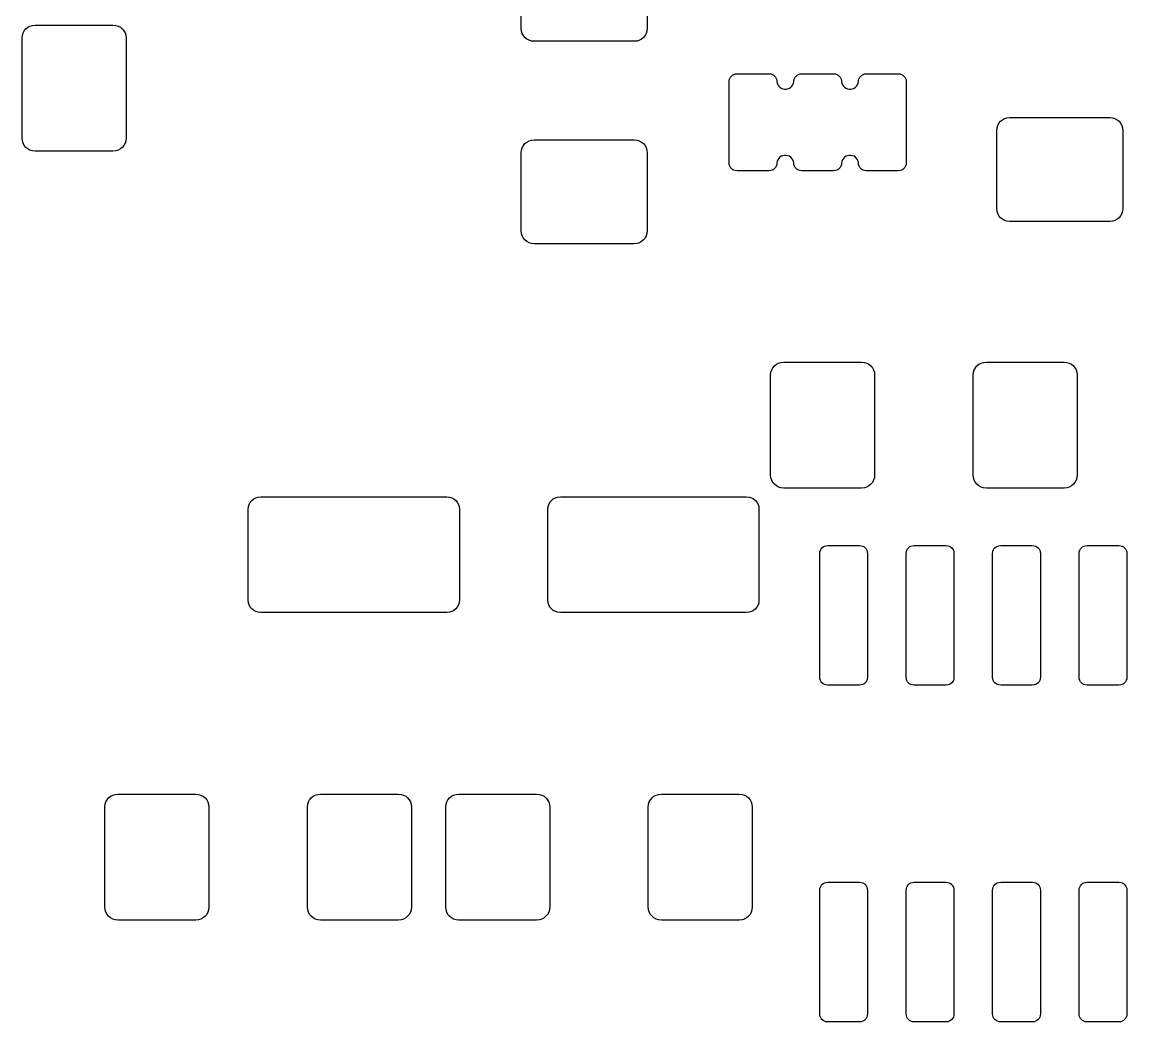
# Model space of a CAD drawing. Extents: x 51.8 to 142.9, y -95.9 to -38.
# Drawn here: x 65.91 to 82.14, y -82.05 to -67.36 of the extents above; entities that cross this region are included whole.
import ezdxf

# ---------------------------------------------------------------- set-up
doc = ezdxf.new("R2010")
doc.units = 0
doc.header["$MEASUREMENT"] = 0
doc.layers.add('BLACK', color=7, linetype='CONTINUOUS')

msp = doc.modelspace()

# ---------------------------------------------------------------- linework, layer by layer
at = {"layer": 'BLACK', "linetype": 'CONTINUOUS'}
for p, q in [((73.242, -67.4456), (73.242, -66.3044)), ((75.094, -66.3044), (75.094, -67.4456)), ((65.9263, -67.5155), (65.9435, -67.4833)), ((65.9435, -67.4833), (65.9666, -67.4551)), ((65.9666, -67.4551), (65.9948, -67.432)), ((65.9948, -67.432), (66.027, -67.4148)), ((66.027, -67.4148), (66.0619, -67.4042)), ((66.0619, -67.4042), (66.1044, -67.4)), ((66.1044, -67.4), (67.2456, -67.4)), ((67.2456, -67.4), (67.2881, -67.4042)), ((67.2881, -67.4042), (67.323, -67.4148)), ((67.323, -67.4148), (67.3552, -67.432)), ((67.3552, -67.432), (67.3834, -67.4551)), ((67.3834, -67.4551), (67.4065, -67.4833)), ((67.4065, -67.4833), (67.4237, -67.5155)), ((73.2462, -67.4881), (73.242, -67.4456)), ((73.2568, -67.523), (73.2462, -67.4881)), ((75.0898, -67.4881), (75.0792, -67.523)), ((75.094, -67.4456), (75.0898, -67.4881)), ((65.9115, -67.5929), (65.9157, -67.5504)), ((65.9115, -69.0591), (65.9115, -67.5929)), ((65.9157, -67.5504), (65.9263, -67.5155)), ((67.4237, -67.5155), (67.4343, -67.5504)), ((67.4343, -67.5504), (67.4385, -67.5929)), ((67.4385, -67.5929), (67.4385, -69.0591)), ((73.274, -67.5552), (73.2568, -67.523)), ((73.2971, -67.5834), (73.274, -67.5552)), ((73.3253, -67.6065), (73.2971, -67.5834)), ((73.3575, -67.6237), (73.3253, -67.6065)), ((73.3924, -67.6343), (73.3575, -67.6237)), ((73.4349, -67.6385), (73.3924, -67.6343)), ((74.9011, -67.6385), (73.4349, -67.6385)), ((74.9436, -67.6343), (74.9011, -67.6385)), ((74.9785, -67.6237), (74.9436, -67.6343)), ((75.0107, -67.6065), (74.9785, -67.6237)), ((75.0389, -67.5834), (75.0107, -67.6065)), ((75.062, -67.5552), (75.0389, -67.5834)), ((75.0792, -67.523), (75.062, -67.5552)), ((76.3155, -68.1656), (76.3295, -68.1485)), ((76.3295, -68.1485), (76.3466, -68.1345)), ((76.3466, -68.1345), (76.366, -68.1242)), ((76.366, -68.1242), (76.3871, -68.1178)), ((76.3871, -68.1178), (76.4151, -68.115)), ((76.4151, -68.115), (76.8789, -68.115)), ((76.8789, -68.115), (76.9069, -68.1178)), ((76.9069, -68.1178), (76.928, -68.1242)), ((76.928, -68.1242), (76.9474, -68.1345)), ((76.9474, -68.1345), (76.9645, -68.1485)), ((76.9645, -68.1485), (76.9785, -68.1656)), ((77.2655, -68.1656), (77.2795, -68.1485)), ((77.2795, -68.1485), (77.2966, -68.1345)), ((77.2966, -68.1345), (77.316, -68.1242)), ((77.316, -68.1242), (77.3371, -68.1178)), ((77.3371, -68.1178), (77.3651, -68.115)), ((77.3651, -68.115), (77.8289, -68.115)), ((77.8289, -68.115), (77.8569, -68.1178)), ((77.8569, -68.1178), (77.878, -68.1242)), ((77.878, -68.1242), (77.8974, -68.1345)), ((77.8974, -68.1345), (77.9145, -68.1485)), ((77.9145, -68.1485), (77.9285, -68.1656)), ((78.2155, -68.1656), (78.2295, -68.1485)), ((78.2295, -68.1485), (78.2466, -68.1345)), ((78.2466, -68.1345), (78.266, -68.1242)), ((78.266, -68.1242), (78.2871, -68.1178)), ((78.2871, -68.1178), (78.3151, -68.115)), ((78.3151, -68.115), (78.7789, -68.115)), ((78.7789, -68.115), (78.8069, -68.1178)), ((78.8069, -68.1178), (78.828, -68.1242)), ((78.828, -68.1242), (78.8474, -68.1345)), ((78.8474, -68.1345), (78.8645, -68.1485)), ((78.8645, -68.1485), (78.8785, -68.1656)), ((76.296, -68.2341), (76.2988, -68.2061)), ((76.296, -69.4229), (76.296, -68.2341)), ((76.2988, -68.2061), (76.3052, -68.185)), ((76.3052, -68.185), (76.3155, -68.1656)), ((76.9785, -68.1656), (76.9888, -68.185)), ((76.9888, -68.185), (76.9952, -68.2061)), ((76.9952, -68.2061), (76.9976, -68.2301)), ((76.9976, -68.2301), (77.0024, -68.2541)), ((77.0024, -68.2541), (77.0118, -68.2768)), ((77.0118, -68.2768), (77.0254, -68.2971)), ((77.0254, -68.2971), (77.0427, -68.3145)), ((77.0427, -68.3145), (77.0631, -68.3281)), ((77.1809, -68.3281), (77.2013, -68.3145)), ((77.2013, -68.3145), (77.2186, -68.2971)), ((77.2186, -68.2971), (77.2322, -68.2768)), ((77.2322, -68.2768), (77.2416, -68.2541)), ((77.2416, -68.2541), (77.2464, -68.2301)), ((77.2464, -68.2301), (77.2488, -68.2061)), ((77.2488, -68.2061), (77.2552, -68.185)), ((77.2552, -68.185), (77.2655, -68.1656)), ((77.9285, -68.1656), (77.9388, -68.185)), ((77.9388, -68.185), (77.9452, -68.2061)), ((77.9452, -68.2061), (77.9476, -68.2301)), ((77.9476, -68.2301), (77.9524, -68.2541)), ((77.9524, -68.2541), (77.9618, -68.2768)), ((77.9618, -68.2768), (77.9754, -68.2971)), ((77.9754, -68.2971), (77.9927, -68.3145)), ((77.9927, -68.3145), (78.0131, -68.3281)), ((78.1309, -68.3281), (78.1513, -68.3145)), ((78.1513, -68.3145), (78.1686, -68.2971)), ((78.1686, -68.2971), (78.1822, -68.2768)), ((78.1822, -68.2768), (78.1916, -68.2541)), ((78.1916, -68.2541), (78.1964, -68.2301)), ((78.1964, -68.2301), (78.1988, -68.2061)), ((78.1988, -68.2061), (78.2052, -68.185)), ((78.2052, -68.185), (78.2155, -68.1656)), ((78.8785, -68.1656), (78.8888, -68.185)), ((78.8888, -68.185), (78.8952, -68.2061)), ((78.8952, -68.2061), (78.898, -68.2341)), ((78.898, -68.2341), (78.898, -69.4229)), ((77.0631, -68.3281), (77.0857, -68.3375)), ((77.0857, -68.3375), (77.1097, -68.3422)), ((77.1097, -68.3422), (77.1343, -68.3422)), ((77.1343, -68.3422), (77.1583, -68.3375)), ((77.1583, -68.3375), (77.1809, -68.3281)), ((78.0131, -68.3281), (78.0357, -68.3375)), ((78.0357, -68.3375), (78.0597, -68.3422)), ((78.0597, -68.3422), (78.0843, -68.3422)), ((78.0843, -68.3422), (78.1083, -68.3375)), ((78.1083, -68.3375), (78.1309, -68.3281)), ((80.2821, -68.8146), (80.3103, -68.7915)), ((80.3103, -68.7915), (80.3425, -68.7743)), ((80.3425, -68.7743), (80.3774, -68.7637)), ((80.3774, -68.7637), (80.4199, -68.7595)), ((80.4199, -68.7595), (81.8861, -68.7595)), ((81.8861, -68.7595), (81.9286, -68.7637)), ((81.9286, -68.7637), (81.9635, -68.7743)), ((81.9635, -68.7743), (81.9957, -68.7915)), ((81.9957, -68.7915), (82.0239, -68.8146)), ((80.227, -68.9524), (80.2312, -68.9099)), ((80.227, -70.0936), (80.227, -68.9524)), ((80.2312, -68.9099), (80.2418, -68.875)), ((80.2418, -68.875), (80.259, -68.8428)), ((80.259, -68.8428), (80.2821, -68.8146)), ((82.0239, -68.8146), (82.047, -68.8428)), ((82.047, -68.8428), (82.0642, -68.875)), ((82.0642, -68.875), (82.0748, -68.9099)), ((82.0748, -68.9099), (82.079, -68.9524)), ((82.079, -68.9524), (82.079, -70.0936)), ((65.9157, -69.1016), (65.9115, -69.0591)), ((65.9263, -69.1365), (65.9157, -69.1016)), ((67.4343, -69.1016), (67.4237, -69.1365)), ((67.4385, -69.0591), (67.4343, -69.1016)), ((73.2971, -69.1416), (73.3253, -69.1185)), ((73.3253, -69.1185), (73.3575, -69.1013)), ((73.3575, -69.1013), (73.3924, -69.0907)), ((73.3924, -69.0907), (73.4349, -69.0865)), ((73.4349, -69.0865), (74.9011, -69.0865)), ((74.9011, -69.0865), (74.9436, -69.0907)), ((74.9436, -69.0907), (74.9785, -69.1013)), ((74.9785, -69.1013), (75.0107, -69.1185)), ((75.0107, -69.1185), (75.0389, -69.1416)), ((65.9435, -69.1687), (65.9263, -69.1365)), ((65.9666, -69.1969), (65.9435, -69.1687)), ((65.9948, -69.22), (65.9666, -69.1969)), ((66.027, -69.2372), (65.9948, -69.22)), ((66.0619, -69.2478), (66.027, -69.2372)), ((66.1044, -69.252), (66.0619, -69.2478)), ((67.2456, -69.252), (66.1044, -69.252)), ((67.2881, -69.2478), (67.2456, -69.252)), ((67.323, -69.2372), (67.2881, -69.2478)), ((67.3552, -69.22), (67.323, -69.2372)), ((67.3834, -69.1969), (67.3552, -69.22)), ((67.4065, -69.1687), (67.3834, -69.1969)), ((67.4237, -69.1365), (67.4065, -69.1687)), ((73.242, -69.2794), (73.2462, -69.2369)), ((73.242, -70.4206), (73.242, -69.2794)), ((73.2462, -69.2369), (73.2568, -69.202)), ((73.2568, -69.202), (73.274, -69.1698)), ((73.274, -69.1698), (73.2971, -69.1416)), ((75.0389, -69.1416), (75.062, -69.1698)), ((75.062, -69.1698), (75.0792, -69.202)), ((75.0792, -69.202), (75.0898, -69.2369)), ((75.0898, -69.2369), (75.094, -69.2794)), ((75.094, -69.2794), (75.094, -70.4206)), ((76.2988, -69.4509), (76.296, -69.4229)), ((76.3052, -69.472), (76.2988, -69.4509)), ((76.9952, -69.4509), (76.9888, -69.472)), ((76.9976, -69.4269), (76.9952, -69.4509)), ((77.0024, -69.4029), (76.9976, -69.4269)), ((77.0118, -69.3802), (77.0024, -69.4029)), ((77.0254, -69.3599), (77.0118, -69.3802)), ((77.0427, -69.3425), (77.0254, -69.3599)), ((77.0631, -69.3289), (77.0427, -69.3425)), ((77.0857, -69.3195), (77.0631, -69.3289)), ((77.1097, -69.3148), (77.0857, -69.3195)), ((77.1343, -69.3148), (77.1097, -69.3148)), ((77.1583, -69.3195), (77.1343, -69.3148)), ((77.1809, -69.3289), (77.1583, -69.3195)), ((77.2013, -69.3425), (77.1809, -69.3289)), ((77.2186, -69.3599), (77.2013, -69.3425)), ((77.2322, -69.3802), (77.2186, -69.3599)), ((77.2416, -69.4029), (77.2322, -69.3802)), ((77.2464, -69.4269), (77.2416, -69.4029)), ((77.2488, -69.4509), (77.2464, -69.4269)), ((77.2552, -69.472), (77.2488, -69.4509)), ((77.9452, -69.4509), (77.9388, -69.472)), ((77.9476, -69.4269), (77.9452, -69.4509)), ((77.9524, -69.4029), (77.9476, -69.4269)), ((77.9618, -69.3802), (77.9524, -69.4029)), ((77.9754, -69.3599), (77.9618, -69.3802)), ((77.9927, -69.3425), (77.9754, -69.3599)), ((78.0131, -69.3289), (77.9927, -69.3425)), ((78.0357, -69.3195), (78.0131, -69.3289)), ((78.0597, -69.3148), (78.0357, -69.3195)), ((78.0843, -69.3148), (78.0597, -69.3148)), ((78.1083, -69.3195), (78.0843, -69.3148)), ((78.1309, -69.3289), (78.1083, -69.3195)), ((78.1513, -69.3425), (78.1309, -69.3289)), ((78.1686, -69.3599), (78.1513, -69.3425)), ((78.1822, -69.3802), (78.1686, -69.3599)), ((78.1916, -69.4029), (78.1822, -69.3802)), ((78.1964, -69.4269), (78.1916, -69.4029)), ((78.1988, -69.4509), (78.1964, -69.4269)), ((78.2052, -69.472), (78.1988, -69.4509)), ((78.8952, -69.4509), (78.8888, -69.472)), ((78.898, -69.4229), (78.8952, -69.4509)), ((76.3155, -69.4914), (76.3052, -69.472)), ((76.3295, -69.5085), (76.3155, -69.4914)), ((76.3466, -69.5225), (76.3295, -69.5085)), ((76.366, -69.5328), (76.3466, -69.5225)), ((76.3871, -69.5392), (76.366, -69.5328)), ((76.4151, -69.542), (76.3871, -69.5392)), ((76.8789, -69.542), (76.4151, -69.542)), ((76.9069, -69.5392), (76.8789, -69.542)), ((76.928, -69.5328), (76.9069, -69.5392)), ((76.9474, -69.5225), (76.928, -69.5328)), ((76.9645, -69.5085), (76.9474, -69.5225)), ((76.9785, -69.4914), (76.9645, -69.5085)), ((76.9888, -69.472), (76.9785, -69.4914)), ((77.2655, -69.4914), (77.2552, -69.472)), ((77.2795, -69.5085), (77.2655, -69.4914)), ((77.2966, -69.5225), (77.2795, -69.5085)), ((77.316, -69.5328), (77.2966, -69.5225)), ((77.3371, -69.5392), (77.316, -69.5328)), ((77.3651, -69.542), (77.3371, -69.5392)), ((77.8289, -69.542), (77.3651, -69.542)), ((77.8569, -69.5392), (77.8289, -69.542)), ((77.878, -69.5328), (77.8569, -69.5392)), ((77.8974, -69.5225), (77.878, -69.5328)), ((77.9145, -69.5085), (77.8974, -69.5225)), ((77.9285, -69.4914), (77.9145, -69.5085)), ((77.9388, -69.472), (77.9285, -69.4914)), ((78.2155, -69.4914), (78.2052, -69.472)), ((78.2295, -69.5085), (78.2155, -69.4914)), ((78.2466, -69.5225), (78.2295, -69.5085)), ((78.266, -69.5328), (78.2466, -69.5225)), ((78.2871, -69.5392), (78.266, -69.5328)), ((78.3151, -69.542), (78.2871, -69.5392)), ((78.7789, -69.542), (78.3151, -69.542)), ((78.8069, -69.5392), (78.7789, -69.542)), ((78.828, -69.5328), (78.8069, -69.5392)), ((78.8474, -69.5225), (78.828, -69.5328)), ((78.8645, -69.5085), (78.8474, -69.5225)), ((78.8785, -69.4914), (78.8645, -69.5085)), ((78.8888, -69.472), (78.8785, -69.4914)), ((80.2312, -70.1361), (80.227, -70.0936)), ((82.079, -70.0936), (82.0748, -70.1361)), ((80.2418, -70.171), (80.2312, -70.1361)), ((80.259, -70.2032), (80.2418, -70.171)), ((80.2821, -70.2314), (80.259, -70.2032)), ((80.3103, -70.2545), (80.2821, -70.2314)), ((80.3425, -70.2717), (80.3103, -70.2545)), ((81.9957, -70.2545), (81.9635, -70.2717)), ((82.0239, -70.2314), (81.9957, -70.2545)), ((82.047, -70.2032), (82.0239, -70.2314)), ((82.0642, -70.171), (82.047, -70.2032)), ((82.0748, -70.1361), (82.0642, -70.171)), ((73.2462, -70.4631), (73.242, -70.4206)), ((75.094, -70.4206), (75.0898, -70.4631)), ((80.3774, -70.2823), (80.3425, -70.2717)), ((80.4199, -70.2865), (80.3774, -70.2823)), ((81.8861, -70.2865), (80.4199, -70.2865)), ((81.9286, -70.2823), (81.8861, -70.2865)), ((81.9635, -70.2717), (81.9286, -70.2823)), ((73.2568, -70.498), (73.2462, -70.4631)), ((73.274, -70.5302), (73.2568, -70.498)), ((73.2971, -70.5584), (73.274, -70.5302)), ((73.3253, -70.5815), (73.2971, -70.5584)), ((73.3575, -70.5987), (73.3253, -70.5815)), ((75.0107, -70.5815), (74.9785, -70.5987)), ((75.0389, -70.5584), (75.0107, -70.5815)), ((75.062, -70.5302), (75.0389, -70.5584)), ((75.0792, -70.498), (75.062, -70.5302)), ((75.0898, -70.4631), (75.0792, -70.498)), ((73.3924, -70.6093), (73.3575, -70.5987)), ((73.4349, -70.6135), (73.3924, -70.6093)), ((74.9011, -70.6135), (73.4349, -70.6135)), ((74.9436, -70.6093), (74.9011, -70.6135)), ((74.9785, -70.5987), (74.9436, -70.6093)), ((76.9898, -72.385), (77.022, -72.3678)), ((77.022, -72.3678), (77.0569, -72.3572)), ((77.0569, -72.3572), (77.0994, -72.353)), ((77.0994, -72.353), (78.2406, -72.353)), ((78.2406, -72.353), (78.2831, -72.3572)), ((78.2831, -72.3572), (78.318, -72.3678)), ((78.318, -72.3678), (78.3502, -72.385)), ((79.9648, -72.385), (79.997, -72.3678)), ((79.997, -72.3678), (80.0319, -72.3572)), ((80.0319, -72.3572), (80.0744, -72.353)), ((80.0744, -72.353), (81.2156, -72.353)), ((81.2156, -72.353), (81.2581, -72.3572)), ((81.2581, -72.3572), (81.293, -72.3678)), ((81.293, -72.3678), (81.3252, -72.385)), ((76.9065, -72.5459), (76.9107, -72.5034)), ((76.9107, -72.5034), (76.9213, -72.4685)), ((76.9213, -72.4685), (76.9385, -72.4363)), ((76.9385, -72.4363), (76.9616, -72.4081)), ((76.9616, -72.4081), (76.9898, -72.385)), ((78.3502, -72.385), (78.3784, -72.4081)), ((78.3784, -72.4081), (78.4015, -72.4363)), ((78.4015, -72.4363), (78.4187, -72.4685)), ((78.4187, -72.4685), (78.4293, -72.5034)), ((78.4293, -72.5034), (78.4335, -72.5459)), ((79.8815, -72.5459), (79.8857, -72.5034)), ((79.8857, -72.5034), (79.8963, -72.4685)), ((79.8963, -72.4685), (79.9135, -72.4363)), ((79.9135, -72.4363), (79.9366, -72.4081)), ((79.9366, -72.4081), (79.9648, -72.385)), ((81.3252, -72.385), (81.3534, -72.4081)), ((81.3534, -72.4081), (81.3765, -72.4363)), ((81.3765, -72.4363), (81.3937, -72.4685)), ((81.3937, -72.4685), (81.4043, -72.5034)), ((81.4043, -72.5034), (81.4085, -72.5459)), ((76.9065, -74.0121), (76.9065, -72.5459)), ((78.4335, -72.5459), (78.4335, -74.0121)), ((79.8815, -74.0121), (79.8815, -72.5459)), ((81.4085, -72.5459), (81.4085, -74.0121)), ((76.9107, -74.0546), (76.9065, -74.0121)), ((76.9213, -74.0895), (76.9107, -74.0546)), ((76.9385, -74.1217), (76.9213, -74.0895)), ((76.9616, -74.1499), (76.9385, -74.1217)), ((76.9898, -74.173), (76.9616, -74.1499)), ((78.3784, -74.1499), (78.3502, -74.173)), ((78.4015, -74.1217), (78.3784, -74.1499)), ((78.4187, -74.0895), (78.4015, -74.1217)), ((78.4293, -74.0546), (78.4187, -74.0895)), ((78.4335, -74.0121), (78.4293, -74.0546)), ((79.8857, -74.0546), (79.8815, -74.0121)), ((79.8963, -74.0895), (79.8857, -74.0546)), ((79.9135, -74.1217), (79.8963, -74.0895)), ((79.9366, -74.1499), (79.9135, -74.1217)), ((79.9648, -74.173), (79.9366, -74.1499)), ((81.3534, -74.1499), (81.3252, -74.173)), ((81.3765, -74.1217), (81.3534, -74.1499)), ((81.3937, -74.0895), (81.3765, -74.1217)), ((81.4043, -74.0546), (81.3937, -74.0895)), ((81.4085, -74.0121), (81.4043, -74.0546)), ((77.022, -74.1902), (76.9898, -74.173)), ((77.0569, -74.2008), (77.022, -74.1902)), ((77.0994, -74.205), (77.0569, -74.2008)), ((78.2406, -74.205), (77.0994, -74.205)), ((78.2831, -74.2008), (78.2406, -74.205)), ((78.318, -74.1902), (78.2831, -74.2008)), ((78.3502, -74.173), (78.318, -74.1902)), ((79.997, -74.1902), (79.9648, -74.173)), ((80.0319, -74.2008), (79.997, -74.1902)), ((80.0744, -74.205), (80.0319, -74.2008)), ((81.2156, -74.205), (80.0744, -74.205)), ((81.2581, -74.2008), (81.2156, -74.205)), ((81.293, -74.1902), (81.2581, -74.2008)), ((81.3252, -74.173), (81.293, -74.1902)), ((69.233, -74.5191), (69.2371, -74.478)), ((69.2371, -74.478), (69.2473, -74.4443)), ((69.2473, -74.4443), (69.2638, -74.4133)), ((69.2638, -74.4133), (69.2861, -74.3861)), ((69.2861, -74.3861), (69.3133, -74.3638)), ((69.3133, -74.3638), (69.3443, -74.3473)), ((69.3443, -74.3473), (69.378, -74.3371)), ((69.378, -74.3371), (69.4191, -74.333)), ((69.4191, -74.333), (72.1489, -74.333)), ((72.1489, -74.333), (72.19, -74.3371)), ((72.19, -74.3371), (72.2237, -74.3473)), ((72.2237, -74.3473), (72.2547, -74.3638)), ((72.2547, -74.3638), (72.2819, -74.3861)), ((72.2819, -74.3861), (72.3042, -74.4133)), ((72.3042, -74.4133), (72.3207, -74.4443)), ((72.3207, -74.4443), (72.3309, -74.478)), ((72.3309, -74.478), (72.335, -74.5191)), ((73.633, -74.5191), (73.6371, -74.478)), ((73.6371, -74.478), (73.6473, -74.4443)), ((73.6473, -74.4443), (73.6638, -74.4133)), ((73.6638, -74.4133), (73.6861, -74.3861)), ((73.6861, -74.3861), (73.7133, -74.3638)), ((73.7133, -74.3638), (73.7443, -74.3473)), ((73.7443, -74.3473), (73.778, -74.3371)), ((73.778, -74.3371), (73.8191, -74.333)), ((73.8191, -74.333), (76.5489, -74.333)), ((76.5489, -74.333), (76.59, -74.3371)), ((76.59, -74.3371), (76.6237, -74.3473)), ((76.6237, -74.3473), (76.6547, -74.3638)), ((76.6547, -74.3638), (76.6819, -74.3861)), ((76.6819, -74.3861), (76.7042, -74.4133)), ((76.7042, -74.4133), (76.7207, -74.4443)), ((76.7207, -74.4443), (76.7309, -74.478)), ((76.7309, -74.478), (76.735, -74.5191)), ((69.233, -75.8489), (69.233, -74.5191)), ((72.335, -74.5191), (72.335, -75.8489)), ((73.633, -75.8489), (73.633, -74.5191)), ((76.735, -74.5191), (76.735, -75.8489)), ((77.6298, -75.1411), (77.6362, -75.12)), ((77.6362, -75.12), (77.6465, -75.1006)), ((77.6465, -75.1006), (77.6605, -75.0835)), ((77.6605, -75.0835), (77.6776, -75.0695)), ((77.6776, -75.0695), (77.697, -75.0592)), ((77.697, -75.0592), (77.7181, -75.0528)), ((77.7181, -75.0528), (77.7461, -75.05)), ((77.7461, -75.05), (78.2099, -75.05)), ((78.2099, -75.05), (78.2379, -75.0528)), ((78.2379, -75.0528), (78.259, -75.0592)), ((78.259, -75.0592), (78.2784, -75.0695)), ((78.2784, -75.0695), (78.2955, -75.0835)), ((78.2955, -75.0835), (78.3095, -75.1006)), ((78.3095, -75.1006), (78.3198, -75.12)), ((78.3198, -75.12), (78.3262, -75.1411)), ((78.8998, -75.1411), (78.9062, -75.12)), ((78.9062, -75.12), (78.9165, -75.1006)), ((78.9165, -75.1006), (78.9305, -75.0835)), ((78.9305, -75.0835), (78.9476, -75.0695)), ((78.9476, -75.0695), (78.967, -75.0592)), ((78.967, -75.0592), (78.9881, -75.0528)), ((78.9881, -75.0528), (79.0161, -75.05)), ((79.0161, -75.05), (79.4799, -75.05)), ((79.4799, -75.05), (79.5079, -75.0528)), ((79.5079, -75.0528), (79.529, -75.0592)), ((79.529, -75.0592), (79.5484, -75.0695)), ((79.5484, -75.0695), (79.5655, -75.0835)), ((79.5655, -75.0835), (79.5795, -75.1006)), ((79.5795, -75.1006), (79.5898, -75.12)), ((79.5898, -75.12), (79.5962, -75.1411)), ((80.1698, -75.1411), (80.1762, -75.12)), ((80.1762, -75.12), (80.1865, -75.1006)), ((80.1865, -75.1006), (80.2005, -75.0835)), ((80.2005, -75.0835), (80.2176, -75.0695)), ((80.2176, -75.0695), (80.237, -75.0592)), ((80.237, -75.0592), (80.2581, -75.0528)), ((80.2581, -75.0528), (80.2861, -75.05)), ((80.2861, -75.05), (80.7499, -75.05)), ((80.7499, -75.05), (80.7779, -75.0528)), ((80.7779, -75.0528), (80.799, -75.0592)), ((80.799, -75.0592), (80.8184, -75.0695)), ((80.8184, -75.0695), (80.8355, -75.0835)), ((80.8355, -75.0835), (80.8495, -75.1006)), ((80.8495, -75.1006), (80.8598, -75.12)), ((80.8598, -75.12), (80.8662, -75.1411)), ((81.4398, -75.1411), (81.4462, -75.12)), ((81.4462, -75.12), (81.4565, -75.1006)), ((81.4565, -75.1006), (81.4705, -75.0835)), ((81.4705, -75.0835), (81.4876, -75.0695)), ((81.4876, -75.0695), (81.507, -75.0592)), ((81.507, -75.0592), (81.5281, -75.0528)), ((81.5281, -75.0528), (81.5561, -75.05)), ((81.5561, -75.05), (82.0199, -75.05)), ((82.0199, -75.05), (82.0479, -75.0528)), ((82.0479, -75.0528), (82.069, -75.0592)), ((82.069, -75.0592), (82.0884, -75.0695)), ((82.0884, -75.0695), (82.1055, -75.0835)), ((82.1055, -75.0835), (82.1195, -75.1006)), ((82.1195, -75.1006), (82.1298, -75.12)), ((82.1298, -75.12), (82.1362, -75.1411)), ((77.627, -75.1691), (77.6298, -75.1411)), ((77.627, -76.9829), (77.627, -75.1691)), ((78.3262, -75.1411), (78.329, -75.1691)), ((78.329, -75.1691), (78.329, -76.9829)), ((78.897, -75.1691), (78.8998, -75.1411)), ((78.897, -76.9829), (78.897, -75.1691)), ((79.5962, -75.1411), (79.599, -75.1691)), ((79.599, -75.1691), (79.599, -76.9829)), ((80.167, -75.1691), (80.1698, -75.1411)), ((80.167, -76.9829), (80.167, -75.1691)), ((80.8662, -75.1411), (80.869, -75.1691)), ((80.869, -75.1691), (80.869, -76.9829)), ((81.437, -75.1691), (81.4398, -75.1411)), ((81.437, -76.9829), (81.437, -75.1691)), ((82.1362, -75.1411), (82.139, -75.1691)), ((82.139, -75.1691), (82.139, -76.9829)), ((69.2371, -75.89), (69.233, -75.8489)), ((69.2473, -75.9237), (69.2371, -75.89)), ((69.2638, -75.9547), (69.2473, -75.9237)), ((72.3207, -75.9237), (72.3042, -75.9547)), ((72.3309, -75.89), (72.3207, -75.9237)), ((72.335, -75.8489), (72.3309, -75.89)), ((73.6371, -75.89), (73.633, -75.8489)), ((73.6473, -75.9237), (73.6371, -75.89)), ((73.6638, -75.9547), (73.6473, -75.9237)), ((76.7207, -75.9237), (76.7042, -75.9547)), ((76.7309, -75.89), (76.7207, -75.9237)), ((76.735, -75.8489), (76.7309, -75.89)), ((69.2861, -75.9819), (69.2638, -75.9547)), ((69.3133, -76.0042), (69.2861, -75.9819)), ((69.3443, -76.0207), (69.3133, -76.0042)), ((69.378, -76.0309), (69.3443, -76.0207)), ((69.4191, -76.035), (69.378, -76.0309)), ((72.1489, -76.035), (69.4191, -76.035)), ((72.19, -76.0309), (72.1489, -76.035)), ((72.2237, -76.0207), (72.19, -76.0309)), ((72.2547, -76.0042), (72.2237, -76.0207)), ((72.2819, -75.9819), (72.2547, -76.0042)), ((72.3042, -75.9547), (72.2819, -75.9819)), ((73.6861, -75.9819), (73.6638, -75.9547)), ((73.7133, -76.0042), (73.6861, -75.9819)), ((73.7443, -76.0207), (73.7133, -76.0042)), ((73.778, -76.0309), (73.7443, -76.0207)), ((73.8191, -76.035), (73.778, -76.0309)), ((76.5489, -76.035), (73.8191, -76.035)), ((76.59, -76.0309), (76.5489, -76.035)), ((76.6237, -76.0207), (76.59, -76.0309)), ((76.6547, -76.0042), (76.6237, -76.0207)), ((76.6819, -75.9819), (76.6547, -76.0042)), ((76.7042, -75.9547), (76.6819, -75.9819)), ((77.6298, -77.0109), (77.627, -76.9829)), ((77.6362, -77.032), (77.6298, -77.0109)), ((77.6465, -77.0514), (77.6362, -77.032)), ((77.6605, -77.0685), (77.6465, -77.0514)), ((77.6776, -77.0825), (77.6605, -77.0685)), ((78.2955, -77.0685), (78.2784, -77.0825)), ((78.3095, -77.0514), (78.2955, -77.0685)), ((78.3198, -77.032), (78.3095, -77.0514)), ((78.3262, -77.0109), (78.3198, -77.032)), ((78.329, -76.9829), (78.3262, -77.0109)), ((78.8998, -77.0109), (78.897, -76.9829)), ((78.9062, -77.032), (78.8998, -77.0109)), ((78.9165, -77.0514), (78.9062, -77.032)), ((78.9305, -77.0685), (78.9165, -77.0514)), ((78.9476, -77.0825), (78.9305, -77.0685)), ((79.5655, -77.0685), (79.5484, -77.0825)), ((79.5795, -77.0514), (79.5655, -77.0685)), ((79.5898, -77.032), (79.5795, -77.0514)), ((79.5962, -77.0109), (79.5898, -77.032)), ((79.599, -76.9829), (79.5962, -77.0109)), ((80.1698, -77.0109), (80.167, -76.9829)), ((80.1762, -77.032), (80.1698, -77.0109)), ((80.1865, -77.0514), (80.1762, -77.032)), ((80.2005, -77.0685), (80.1865, -77.0514)), ((80.2176, -77.0825), (80.2005, -77.0685)), ((80.8355, -77.0685), (80.8184, -77.0825)), ((80.8495, -77.0514), (80.8355, -77.0685)), ((80.8598, -77.032), (80.8495, -77.0514)), ((80.8662, -77.0109), (80.8598, -77.032)), ((80.869, -76.9829), (80.8662, -77.0109)), ((81.4398, -77.0109), (81.437, -76.9829)), ((81.4462, -77.032), (81.4398, -77.0109)), ((81.4565, -77.0514), (81.4462, -77.032)), ((81.4705, -77.0685), (81.4565, -77.0514)), ((81.4876, -77.0825), (81.4705, -77.0685)), ((82.1055, -77.0685), (82.0884, -77.0825)), ((82.1195, -77.0514), (82.1055, -77.0685)), ((82.1298, -77.032), (82.1195, -77.0514)), ((82.1362, -77.0109), (82.1298, -77.032)), ((82.139, -76.9829), (82.1362, -77.0109)), ((77.697, -77.0928), (77.6776, -77.0825)), ((77.7181, -77.0992), (77.697, -77.0928)), ((77.7461, -77.102), (77.7181, -77.0992)), ((78.2099, -77.102), (77.7461, -77.102)), ((78.2379, -77.0992), (78.2099, -77.102)), ((78.259, -77.0928), (78.2379, -77.0992)), ((78.2784, -77.0825), (78.259, -77.0928)), ((78.967, -77.0928), (78.9476, -77.0825)), ((78.9881, -77.0992), (78.967, -77.0928)), ((79.0161, -77.102), (78.9881, -77.0992)), ((79.4799, -77.102), (79.0161, -77.102)), ((79.5079, -77.0992), (79.4799, -77.102)), ((79.529, -77.0928), (79.5079, -77.0992)), ((79.5484, -77.0825), (79.529, -77.0928)), ((80.237, -77.0928), (80.2176, -77.0825)), ((80.2581, -77.0992), (80.237, -77.0928)), ((80.2861, -77.102), (80.2581, -77.0992)), ((80.7499, -77.102), (80.2861, -77.102)), ((80.7779, -77.0992), (80.7499, -77.102)), ((80.799, -77.0928), (80.7779, -77.0992)), ((80.8184, -77.0825), (80.799, -77.0928)), ((81.507, -77.0928), (81.4876, -77.0825)), ((81.5281, -77.0992), (81.507, -77.0928)), ((81.5561, -77.102), (81.5281, -77.0992)), ((82.0199, -77.102), (81.5561, -77.102)), ((82.0479, -77.0992), (82.0199, -77.102)), ((82.069, -77.0928), (82.0479, -77.0992)), ((82.0884, -77.0825), (82.069, -77.0928)), ((67.2779, -78.7072), (67.3204, -78.703)), ((67.3204, -78.703), (68.4616, -78.703)), ((68.4616, -78.703), (68.5041, -78.7072)), ((70.2529, -78.7072), (70.2954, -78.703)), ((70.2954, -78.703), (71.4366, -78.703)), ((71.4366, -78.703), (71.4791, -78.7072)), ((72.2849, -78.7072), (72.3274, -78.703)), ((72.3274, -78.703), (73.4686, -78.703)), ((73.4686, -78.703), (73.5111, -78.7072)), ((75.2599, -78.7072), (75.3024, -78.703)), ((75.3024, -78.703), (76.4436, -78.703)), ((76.4436, -78.703), (76.4861, -78.7072)), ((67.1275, -78.8959), (67.1317, -78.8534)), ((67.1317, -78.8534), (67.1423, -78.8185)), ((67.1423, -78.8185), (67.1595, -78.7863)), ((67.1595, -78.7863), (67.1826, -78.7581)), ((67.1826, -78.7581), (67.2108, -78.735)), ((67.2108, -78.735), (67.243, -78.7178)), ((67.243, -78.7178), (67.2779, -78.7072)), ((68.5041, -78.7072), (68.539, -78.7178)), ((68.539, -78.7178), (68.5712, -78.735)), ((68.5712, -78.735), (68.5994, -78.7581)), ((68.5994, -78.7581), (68.6225, -78.7863)), ((68.6225, -78.7863), (68.6397, -78.8185)), ((68.6397, -78.8185), (68.6503, -78.8534)), ((68.6503, -78.8534), (68.6545, -78.8959)), ((70.1025, -78.8959), (70.1067, -78.8534)), ((70.1067, -78.8534), (70.1173, -78.8185)), ((70.1173, -78.8185), (70.1345, -78.7863)), ((70.1345, -78.7863), (70.1576, -78.7581)), ((70.1576, -78.7581), (70.1858, -78.735)), ((70.1858, -78.735), (70.218, -78.7178)), ((70.218, -78.7178), (70.2529, -78.7072)), ((71.4791, -78.7072), (71.514, -78.7178)), ((71.514, -78.7178), (71.5462, -78.735)), ((71.5462, -78.735), (71.5744, -78.7581)), ((71.5744, -78.7581), (71.5975, -78.7863)), ((71.5975, -78.7863), (71.6147, -78.8185)), ((71.6147, -78.8185), (71.6253, -78.8534)), ((71.6253, -78.8534), (71.6295, -78.8959)), ((72.1345, -78.8959), (72.1387, -78.8534)), ((72.1387, -78.8534), (72.1493, -78.8185)), ((72.1493, -78.8185), (72.1665, -78.7863)), ((72.1665, -78.7863), (72.1896, -78.7581)), ((72.1896, -78.7581), (72.2178, -78.735)), ((72.2178, -78.735), (72.25, -78.7178)), ((72.25, -78.7178), (72.2849, -78.7072)), ((73.5111, -78.7072), (73.546, -78.7178)), ((73.546, -78.7178), (73.5782, -78.735)), ((73.5782, -78.735), (73.6064, -78.7581)), ((73.6064, -78.7581), (73.6295, -78.7863)), ((73.6295, -78.7863), (73.6467, -78.8185)), ((73.6467, -78.8185), (73.6573, -78.8534)), ((73.6573, -78.8534), (73.6615, -78.8959)), ((75.1095, -78.8959), (75.1137, -78.8534)), ((75.1137, -78.8534), (75.1243, -78.8185)), ((75.1243, -78.8185), (75.1415, -78.7863)), ((75.1415, -78.7863), (75.1646, -78.7581)), ((75.1646, -78.7581), (75.1928, -78.735)), ((75.1928, -78.735), (75.225, -78.7178)), ((75.225, -78.7178), (75.2599, -78.7072)), ((76.4861, -78.7072), (76.521, -78.7178)), ((76.521, -78.7178), (76.5532, -78.735)), ((76.5532, -78.735), (76.5814, -78.7581)), ((76.5814, -78.7581), (76.6045, -78.7863)), ((76.6045, -78.7863), (76.6217, -78.8185)), ((76.6217, -78.8185), (76.6323, -78.8534)), ((76.6323, -78.8534), (76.6365, -78.8959)), ((67.1275, -80.3621), (67.1275, -78.8959)), ((68.6545, -78.8959), (68.6545, -80.3621)), ((70.1025, -80.3621), (70.1025, -78.8959)), ((71.6295, -78.8959), (71.6295, -80.3621)), ((72.1345, -80.3621), (72.1345, -78.8959)), ((73.6615, -78.8959), (73.6615, -80.3621)), ((75.1095, -80.3621), (75.1095, -78.8959)), ((76.6365, -78.8959), (76.6365, -80.3621)), ((77.7181, -80.0028), (77.7461, -80)), ((77.7461, -80), (78.2099, -80)), ((78.2099, -80), (78.2379, -80.0028)), ((78.9881, -80.0028), (79.0161, -80)), ((79.0161, -80), (79.4799, -80)), ((79.4799, -80), (79.5079, -80.0028)), ((80.2581, -80.0028), (80.2861, -80)), ((80.2861, -80), (80.7499, -80)), ((80.7499, -80), (80.7779, -80.0028)), ((81.5281, -80.0028), (81.5561, -80)), ((81.5561, -80), (82.0199, -80)), ((82.0199, -80), (82.0479, -80.0028)), ((77.627, -80.1191), (77.6298, -80.0911)), ((77.627, -81.9329), (77.627, -80.1191)), ((77.6298, -80.0911), (77.6362, -80.07)), ((77.6362, -80.07), (77.6465, -80.0506)), ((77.6465, -80.0506), (77.6605, -80.0335)), ((77.6605, -80.0335), (77.6776, -80.0195)), ((77.6776, -80.0195), (77.697, -80.0092)), ((77.697, -80.0092), (77.7181, -80.0028)), ((78.2379, -80.0028), (78.259, -80.0092)), ((78.259, -80.0092), (78.2784, -80.0195)), ((78.2784, -80.0195), (78.2955, -80.0335)), ((78.2955, -80.0335), (78.3095, -80.0506)), ((78.3095, -80.0506), (78.3198, -80.07)), ((78.3198, -80.07), (78.3262, -80.0911)), ((78.3262, -80.0911), (78.329, -80.1191)), ((78.329, -80.1191), (78.329, -81.9329)), ((78.897, -80.1191), (78.8998, -80.0911)), ((78.897, -81.9329), (78.897, -80.1191)), ((78.8998, -80.0911), (78.9062, -80.07)), ((78.9062, -80.07), (78.9165, -80.0506)), ((78.9165, -80.0506), (78.9305, -80.0335)), ((78.9305, -80.0335), (78.9476, -80.0195)), ((78.9476, -80.0195), (78.967, -80.0092)), ((78.967, -80.0092), (78.9881, -80.0028)), ((79.5079, -80.0028), (79.529, -80.0092)), ((79.529, -80.0092), (79.5484, -80.0195)), ((79.5484, -80.0195), (79.5655, -80.0335)), ((79.5655, -80.0335), (79.5795, -80.0506)), ((79.5795, -80.0506), (79.5898, -80.07)), ((79.5898, -80.07), (79.5962, -80.0911)), ((79.5962, -80.0911), (79.599, -80.1191)), ((79.599, -80.1191), (79.599, -81.9329)), ((80.167, -80.1191), (80.1698, -80.0911)), ((80.167, -81.9329), (80.167, -80.1191)), ((80.1698, -80.0911), (80.1762, -80.07)), ((80.1762, -80.07), (80.1865, -80.0506)), ((80.1865, -80.0506), (80.2005, -80.0335)), ((80.2005, -80.0335), (80.2176, -80.0195)), ((80.2176, -80.0195), (80.237, -80.0092)), ((80.237, -80.0092), (80.2581, -80.0028)), ((80.7779, -80.0028), (80.799, -80.0092)), ((80.799, -80.0092), (80.8184, -80.0195)), ((80.8184, -80.0195), (80.8355, -80.0335)), ((80.8355, -80.0335), (80.8495, -80.0506)), ((80.8495, -80.0506), (80.8598, -80.07)), ((80.8598, -80.07), (80.8662, -80.0911)), ((80.8662, -80.0911), (80.869, -80.1191)), ((80.869, -80.1191), (80.869, -81.9329)), ((81.437, -80.1191), (81.4398, -80.0911)), ((81.437, -81.9329), (81.437, -80.1191)), ((81.4398, -80.0911), (81.4462, -80.07)), ((81.4462, -80.07), (81.4565, -80.0506)), ((81.4565, -80.0506), (81.4705, -80.0335)), ((81.4705, -80.0335), (81.4876, -80.0195)), ((81.4876, -80.0195), (81.507, -80.0092)), ((81.507, -80.0092), (81.5281, -80.0028)), ((82.0479, -80.0028), (82.069, -80.0092)), ((82.069, -80.0092), (82.0884, -80.0195)), ((82.0884, -80.0195), (82.1055, -80.0335)), ((82.1055, -80.0335), (82.1195, -80.0506)), ((82.1195, -80.0506), (82.1298, -80.07)), ((82.1298, -80.07), (82.1362, -80.0911)), ((82.1362, -80.0911), (82.139, -80.1191)), ((82.139, -80.1191), (82.139, -81.9329)), ((67.1317, -80.4046), (67.1275, -80.3621)), ((67.1423, -80.4395), (67.1317, -80.4046)), ((67.1595, -80.4717), (67.1423, -80.4395)), ((67.1826, -80.4999), (67.1595, -80.4717)), ((68.6225, -80.4717), (68.5994, -80.4999)), ((68.6397, -80.4395), (68.6225, -80.4717)), ((68.6503, -80.4046), (68.6397, -80.4395)), ((68.6545, -80.3621), (68.6503, -80.4046)), ((70.1067, -80.4046), (70.1025, -80.3621)), ((70.1173, -80.4395), (70.1067, -80.4046)), ((70.1345, -80.4717), (70.1173, -80.4395)), ((70.1576, -80.4999), (70.1345, -80.4717)), ((71.5975, -80.4717), (71.5744, -80.4999)), ((71.6147, -80.4395), (71.5975, -80.4717)), ((71.6253, -80.4046), (71.6147, -80.4395)), ((71.6295, -80.3621), (71.6253, -80.4046)), ((72.1387, -80.4046), (72.1345, -80.3621)), ((72.1493, -80.4395), (72.1387, -80.4046)), ((72.1665, -80.4717), (72.1493, -80.4395)), ((72.1896, -80.4999), (72.1665, -80.4717)), ((73.6295, -80.4717), (73.6064, -80.4999)), ((73.6467, -80.4395), (73.6295, -80.4717)), ((73.6573, -80.4046), (73.6467, -80.4395)), ((73.6615, -80.3621), (73.6573, -80.4046)), ((75.1137, -80.4046), (75.1095, -80.3621)), ((75.1243, -80.4395), (75.1137, -80.4046)), ((75.1415, -80.4717), (75.1243, -80.4395)), ((75.1646, -80.4999), (75.1415, -80.4717)), ((76.6045, -80.4717), (76.5814, -80.4999)), ((76.6217, -80.4395), (76.6045, -80.4717)), ((76.6323, -80.4046), (76.6217, -80.4395)), ((76.6365, -80.3621), (76.6323, -80.4046)), ((67.2108, -80.523), (67.1826, -80.4999)), ((67.243, -80.5402), (67.2108, -80.523)), ((67.2779, -80.5508), (67.243, -80.5402)), ((67.3204, -80.555), (67.2779, -80.5508)), ((68.4616, -80.555), (67.3204, -80.555)), ((68.5041, -80.5508), (68.4616, -80.555)), ((68.539, -80.5402), (68.5041, -80.5508)), ((68.5712, -80.523), (68.539, -80.5402)), ((68.5994, -80.4999), (68.5712, -80.523)), ((70.1858, -80.523), (70.1576, -80.4999)), ((70.218, -80.5402), (70.1858, -80.523)), ((70.2529, -80.5508), (70.218, -80.5402)), ((70.2954, -80.555), (70.2529, -80.5508)), ((71.4366, -80.555), (70.2954, -80.555)), ((71.4791, -80.5508), (71.4366, -80.555)), ((71.514, -80.5402), (71.4791, -80.5508)), ((71.5462, -80.523), (71.514, -80.5402)), ((71.5744, -80.4999), (71.5462, -80.523)), ((72.2178, -80.523), (72.1896, -80.4999)), ((72.25, -80.5402), (72.2178, -80.523)), ((72.2849, -80.5508), (72.25, -80.5402)), ((72.3274, -80.555), (72.2849, -80.5508)), ((73.4686, -80.555), (72.3274, -80.555)), ((73.5111, -80.5508), (73.4686, -80.555)), ((73.546, -80.5402), (73.5111, -80.5508)), ((73.5782, -80.523), (73.546, -80.5402)), ((73.6064, -80.4999), (73.5782, -80.523)), ((75.1928, -80.523), (75.1646, -80.4999)), ((75.225, -80.5402), (75.1928, -80.523)), ((75.2599, -80.5508), (75.225, -80.5402)), ((75.3024, -80.555), (75.2599, -80.5508)), ((76.4436, -80.555), (75.3024, -80.555)), ((76.4861, -80.5508), (76.4436, -80.555)), ((76.521, -80.5402), (76.4861, -80.5508)), ((76.5532, -80.523), (76.521, -80.5402)), ((76.5814, -80.4999), (76.5532, -80.523)), ((77.6298, -81.9609), (77.627, -81.9329)), ((78.329, -81.9329), (78.3262, -81.9609)), ((78.8998, -81.9609), (78.897, -81.9329)), ((79.599, -81.9329), (79.5962, -81.9609)), ((80.1698, -81.9609), (80.167, -81.9329)), ((80.869, -81.9329), (80.8662, -81.9609)), ((81.4398, -81.9609), (81.437, -81.9329)), ((82.139, -81.9329), (82.1362, -81.9609)), ((77.6362, -81.982), (77.6298, -81.9609)), ((77.6465, -82.0014), (77.6362, -81.982)), ((77.6605, -82.0185), (77.6465, -82.0014)), ((77.6776, -82.0325), (77.6605, -82.0185)), ((77.697, -82.0428), (77.6776, -82.0325)), ((77.7181, -82.0492), (77.697, -82.0428)), ((77.7461, -82.052), (77.7181, -82.0492)), ((78.2099, -82.052), (77.7461, -82.052)), ((78.2379, -82.0492), (78.2099, -82.052)), ((78.259, -82.0428), (78.2379, -82.0492)), ((78.2784, -82.0325), (78.259, -82.0428)), ((78.2955, -82.0185), (78.2784, -82.0325)), ((78.3095, -82.0014), (78.2955, -82.0185)), ((78.3198, -81.982), (78.3095, -82.0014)), ((78.3262, -81.9609), (78.3198, -81.982)), ((78.9062, -81.982), (78.8998, -81.9609)), ((78.9165, -82.0014), (78.9062, -81.982)), ((78.9305, -82.0185), (78.9165, -82.0014)), ((78.9476, -82.0325), (78.9305, -82.0185)), ((78.967, -82.0428), (78.9476, -82.0325)), ((78.9881, -82.0492), (78.967, -82.0428)), ((79.0161, -82.052), (78.9881, -82.0492)), ((79.4799, -82.052), (79.0161, -82.052)), ((79.5079, -82.0492), (79.4799, -82.052)), ((79.529, -82.0428), (79.5079, -82.0492)), ((79.5484, -82.0325), (79.529, -82.0428)), ((79.5655, -82.0185), (79.5484, -82.0325)), ((79.5795, -82.0014), (79.5655, -82.0185)), ((79.5898, -81.982), (79.5795, -82.0014)), ((79.5962, -81.9609), (79.5898, -81.982)), ((80.1762, -81.982), (80.1698, -81.9609)), ((80.1865, -82.0014), (80.1762, -81.982)), ((80.2005, -82.0185), (80.1865, -82.0014)), ((80.2176, -82.0325), (80.2005, -82.0185)), ((80.237, -82.0428), (80.2176, -82.0325)), ((80.2581, -82.0492), (80.237, -82.0428)), ((80.2861, -82.052), (80.2581, -82.0492)), ((80.7499, -82.052), (80.2861, -82.052)), ((80.7779, -82.0492), (80.7499, -82.052)), ((80.799, -82.0428), (80.7779, -82.0492)), ((80.8184, -82.0325), (80.799, -82.0428)), ((80.8355, -82.0185), (80.8184, -82.0325)), ((80.8495, -82.0014), (80.8355, -82.0185)), ((80.8598, -81.982), (80.8495, -82.0014)), ((80.8662, -81.9609), (80.8598, -81.982)), ((81.4462, -81.982), (81.4398, -81.9609)), ((81.4565, -82.0014), (81.4462, -81.982)), ((81.4705, -82.0185), (81.4565, -82.0014)), ((81.4876, -82.0325), (81.4705, -82.0185)), ((81.507, -82.0428), (81.4876, -82.0325)), ((81.5281, -82.0492), (81.507, -82.0428)), ((81.5561, -82.052), (81.5281, -82.0492)), ((82.0199, -82.052), (81.5561, -82.052)), ((82.0479, -82.0492), (82.0199, -82.052)), ((82.069, -82.0428), (82.0479, -82.0492)), ((82.0884, -82.0325), (82.069, -82.0428)), ((82.1055, -82.0185), (82.0884, -82.0325)), ((82.1195, -82.0014), (82.1055, -82.0185)), ((82.1298, -81.982), (82.1195, -82.0014)), ((82.1362, -81.9609), (82.1298, -81.982))]:
    msp.add_line(p, q, dxfattribs=at)

doc.saveas('drawing.dxf')
